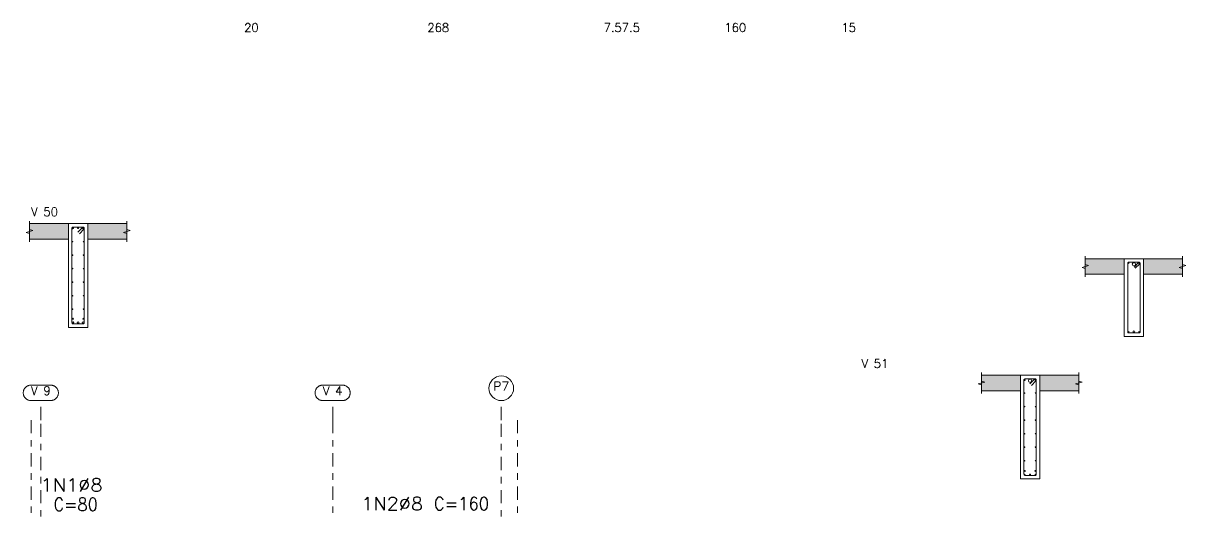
# Model space of a CAD drawing. Header units: millimetres. Extents: x 0 to 119, y 0 to 84.
# Drawn here: x 49.19 to 67.11, y 53.07 to 60.63 of the extents above; entities that cross this region are included whole.
import ezdxf
from ezdxf.enums import TextEntityAlignment as Align

# ---------------------------------------------------------------- set-up
doc = ezdxf.new("R2010")
doc.units = ezdxf.units.MM
doc.linetypes.add('CYPE_RAYAPUNTO', pattern=[0.4125, 0.2025, -0.105, 0, -0.105])
for name, color, linetype, lineweight in [('ARM_LONGITUDINAL_Ø10', 103, 'Continuous', 9), ('ARM_LONGITUDINAL_Ø12_5', 51, 'Continuous', 9), ('ARM_LONGITUDINAL_Ø25', 20, 'Continuous', 9), ('ARM_LONGITUDINAL_Ø5', 151, 'Continuous', 9), ('ARM_LONGITUDINAL_Ø6_3', 32, 'Continuous', 9), ('ARM_LONGITUDINAL_Ø8', 32, 'Continuous', 9), ('ARM_TRANSVERSAL_Ø5', 151, 'Continuous', 9), ('ELE_COT_COT_LIN_APOIOS', 2, 'CYPE_RAYAPUNTO', 0), ('ELE_COT_TEXTOS_ESTRIBOS', 122, 'Continuous', 0), ('ELE_REF_COT_LIN_AUX_COTA', 2, 'CYPE_RAYAPUNTO', 9), ('ELE_REF_NOME_PORTICO', 3, 'Continuous', 9), ('ELE_REF_REF_REFERENCIA', 3, 'Continuous', 9), ('ELE_REF_TEXTO_REF_REFERENCIA', 3, 'Continuous', 9), ('POR_ARM_LONG_ARM_TEXTOS', 3, 'Continuous', 9), ('POR_ARM_LONG_TXT_COMP', 3, 'Continuous', 9), ('SEC_CONT_LAJES_CORTE', 8, 'Continuous', 9), ('SEC_CONT_VIG_CONCRETO_CORTE', 2, 'Continuous', 9)]:
    doc.layers.add(name, color=color, linetype=linetype, lineweight=lineweight)
doc.styles.add('CYPETXT', font='', dxfattribs={"height": 0.2})
doc.styles.get('CYPETXT').set_extended_font_data('romans')

msp = doc.modelspace()

# ---------------------------------------------------------------- hatches: boundary and pattern name
at = {"layer": 'SEC_CONT_LAJES_CORTE', "true_color": 0xdad7d3}
for points in [[(49.285, 57.54), (49.885, 57.54), (49.885, 57.3), (49.285, 57.3)], [(50.785, 57.54), (50.185, 57.54), (50.185, 57.3), (50.785, 57.3)], [(65.565, 56.999), (66.165, 56.999), (66.165, 56.759), (65.565, 56.759)], [(67.065, 56.999), (66.465, 56.999), (66.465, 56.759), (67.065, 56.759)], [(63.965, 55.202), (64.565, 55.202), (64.565, 54.962), (63.965, 54.962)], [(65.465, 55.202), (64.865, 55.202), (64.865, 54.962), (65.465, 54.962)]]:
    msp.add_hatch(color=254, dxfattribs=at).paths.add_polyline_path(points, flags=0)

# ---------------------------------------------------------------- linework, layer by layer
at = {"layer": 'ARM_LONGITUDINAL_Ø10'}
for centre in [(49.955, 57.47), (50.115, 57.47)]:
    msp.add_circle(centre, 0.01, dxfattribs=at)
at = {"layer": 'ARM_LONGITUDINAL_Ø12_5'}
for centre in [(49.957, 56.013), (50.035, 56.013), (50.112, 56.013), (66.315, 55.872)]:
    msp.add_circle(centre, 0.0125, dxfattribs=at)
at = {"layer": 'ARM_LONGITUDINAL_Ø25'}
for centre in [(66.315, 56.914), (64.715, 55.117)]:
    msp.add_circle(centre, 0.025, dxfattribs=at)
at = {"layer": 'ARM_LONGITUDINAL_Ø5'}
for centre in [(49.95, 57.262), (50.12, 57.262), (49.95, 57.054), (50.12, 57.054), (49.95, 56.846), (50.12, 56.846), (49.95, 56.637), (50.12, 56.637), (49.95, 56.429), (50.12, 56.429), (49.95, 56.221), (50.12, 56.221), (64.631, 55.124), (64.798, 55.124), (64.63, 54.927), (64.8, 54.927), (64.63, 54.718), (64.8, 54.718), (64.63, 54.509), (64.8, 54.509), (64.63, 54.3), (64.8, 54.3), (64.63, 54.092), (64.8, 54.092), (64.63, 53.883), (64.8, 53.883)]:
    msp.add_circle(centre, 0.005, dxfattribs=at)
at = {"layer": 'ARM_LONGITUDINAL_Ø6_3'}
for centre in [(66.231, 56.933), (66.398, 56.933), (64.631, 55.135), (64.798, 55.135), (64.631, 53.668), (64.798, 53.668)]:
    msp.add_circle(centre, 0.0063, dxfattribs=at)
at = {"layer": 'ARM_LONGITUDINAL_Ø8'}
for centre in [(50.035, 57.472), (49.953, 56.073), (50.117, 56.073), (66.233, 55.867), (66.397, 55.867), (64.633, 53.726), (64.715, 53.67), (64.797, 53.726)]:
    msp.add_circle(centre, 0.008, dxfattribs=at)
at = {"layer": 'ARM_TRANSVERSAL_Ø5'}
for points in [[(50.054, 57.385), (50.124, 57.455), (50.127, 57.458), (50.128, 57.461), (50.129, 57.464), (50.13, 57.468), (50.129, 57.471), (50.128, 57.474), (50.127, 57.477), (50.124, 57.48), (50.122, 57.482), (50.119, 57.484), (50.116, 57.485), (50.112, 57.485), (49.957, 57.485), (49.95, 57.484), (49.945, 57.48), (49.941, 57.474), (49.94, 57.468), (49.94, 56.013), (49.941, 56.006), (49.945, 56), (49.95, 55.997), (49.957, 55.995), (50.112, 55.995), (50.119, 55.997), (50.124, 56), (50.128, 56.006), (50.13, 56.013), (50.13, 57.468), (50.129, 57.471), (50.128, 57.474), (50.127, 57.477), (50.124, 57.48), (50.122, 57.482), (50.119, 57.484), (50.116, 57.485), (50.112, 57.485), (50.109, 57.485), (50.105, 57.484), (50.102, 57.482), (50.1, 57.48), (50.029, 57.409)], [(66.335, 56.851), (66.406, 56.922), (66.408, 56.924), (66.409, 56.926), (66.41, 56.929), (66.41, 56.931), (66.41, 56.934), (66.409, 56.936), (66.408, 56.938), (66.406, 56.94), (66.404, 56.942), (66.402, 56.943), (66.399, 56.944), (66.397, 56.944), (66.233, 56.944), (66.228, 56.943), (66.224, 56.94), (66.221, 56.936), (66.22, 56.931), (66.22, 55.867), (66.221, 55.862), (66.224, 55.858), (66.228, 55.855), (66.233, 55.854), (66.397, 55.854), (66.402, 55.855), (66.406, 55.858), (66.409, 55.862), (66.41, 55.867), (66.41, 56.931), (66.41, 56.934), (66.409, 56.936), (66.408, 56.938), (66.406, 56.94), (66.404, 56.942), (66.402, 56.943), (66.399, 56.944), (66.397, 56.944), (66.394, 56.944), (66.392, 56.943), (66.39, 56.942), (66.388, 56.94), (66.317, 56.87)], [(64.734, 55.046), (64.805, 55.117), (64.807, 55.12), (64.808, 55.123), (64.809, 55.126), (64.81, 55.129), (64.809, 55.133), (64.808, 55.136), (64.807, 55.139), (64.805, 55.142), (64.802, 55.144), (64.799, 55.145), (64.796, 55.146), (64.792, 55.147), (64.637, 55.147), (64.631, 55.145), (64.625, 55.142), (64.621, 55.136), (64.62, 55.129), (64.62, 53.674), (64.621, 53.668), (64.625, 53.662), (64.631, 53.658), (64.637, 53.657), (64.792, 53.657), (64.799, 53.658), (64.805, 53.662), (64.808, 53.668), (64.81, 53.674), (64.81, 55.129), (64.809, 55.133), (64.808, 55.136), (64.807, 55.139), (64.805, 55.142), (64.802, 55.144), (64.799, 55.145), (64.796, 55.146), (64.792, 55.147), (64.789, 55.146), (64.786, 55.145), (64.783, 55.144), (64.78, 55.142), (64.709, 55.071)]]:
    msp.add_lwpolyline(points, dxfattribs=at)
at = {"layer": 'ELE_COT_COT_LIN_APOIOS'}
for p, q in [((49.31, 54.51), (49.31, 43.807)), ((53.96, 54.51), (53.96, 43.807)), ((56.81, 54.51), (56.81, 43.807))]:
    msp.add_line(p, q, dxfattribs=at)
at = {"layer": 'ELE_REF_COT_LIN_AUX_COTA'}
for p, q in [((49.46, 54.51), (49.46, 54.81)), ((53.96, 54.51), (53.96, 54.81)), ((56.56, 54.51), (56.56, 54.81)), ((49.46, 48.614), (49.46, 54.51)), ((56.56, 48.614), (56.56, 54.51))]:
    msp.add_line(p, q, dxfattribs=at)
at = {"layer": 'ELE_REF_REF_REFERENCIA'}
for points in [[(49.611, 55.05), (49.619, 55.05), (49.627, 55.049), (49.635, 55.048), (49.642, 55.046), (49.65, 55.044), (49.657, 55.041), (49.665, 55.038), (49.672, 55.034), (49.679, 55.029), (49.685, 55.025), (49.691, 55.019), (49.697, 55.014), (49.702, 55.008), (49.707, 55.002), (49.712, 54.995), (49.716, 54.988), (49.719, 54.981), (49.723, 54.974), (49.725, 54.966), (49.727, 54.958), (49.729, 54.95), (49.73, 54.942), (49.731, 54.934), (49.731, 54.926), (49.73, 54.918), (49.729, 54.91), (49.727, 54.903), (49.725, 54.895), (49.723, 54.887), (49.719, 54.88), (49.716, 54.873), (49.712, 54.866), (49.707, 54.859), (49.702, 54.853), (49.697, 54.847), (49.691, 54.841), (49.685, 54.836), (49.679, 54.832), (49.672, 54.827), (49.665, 54.823), (49.657, 54.82), (49.65, 54.817), (49.642, 54.815), (49.635, 54.813), (49.627, 54.812), (49.619, 54.811), (49.611, 54.81), (49.309, 54.81), (49.301, 54.811), (49.293, 54.812), (49.285, 54.813), (49.277, 54.815), (49.269, 54.817), (49.262, 54.82), (49.254, 54.823), (49.247, 54.827), (49.241, 54.832), (49.234, 54.836), (49.228, 54.841), (49.222, 54.847), (49.217, 54.853), (49.212, 54.859), (49.207, 54.866), (49.203, 54.873), (49.2, 54.88), (49.197, 54.887), (49.194, 54.895), (49.192, 54.903), (49.19, 54.91), (49.189, 54.918), (49.189, 54.926), (49.189, 54.934), (49.189, 54.942), (49.19, 54.95), (49.192, 54.958), (49.194, 54.966), (49.197, 54.974), (49.2, 54.981), (49.203, 54.988), (49.207, 54.995), (49.212, 55.002), (49.217, 55.008), (49.222, 55.014), (49.228, 55.019), (49.234, 55.025), (49.241, 55.029), (49.247, 55.034), (49.254, 55.038), (49.262, 55.041), (49.269, 55.044), (49.277, 55.046), (49.285, 55.048), (49.293, 55.049), (49.301, 55.05), (49.309, 55.05), (49.611, 55.05)], [(54.111, 55.05), (54.119, 55.05), (54.127, 55.049), (54.135, 55.048), (54.142, 55.046), (54.15, 55.044), (54.157, 55.041), (54.165, 55.038), (54.172, 55.034), (54.179, 55.029), (54.185, 55.025), (54.191, 55.019), (54.197, 55.014), (54.202, 55.008), (54.207, 55.002), (54.212, 54.995), (54.216, 54.988), (54.219, 54.981), (54.223, 54.974), (54.225, 54.966), (54.227, 54.958), (54.229, 54.95), (54.23, 54.942), (54.231, 54.934), (54.231, 54.926), (54.23, 54.918), (54.229, 54.91), (54.227, 54.903), (54.225, 54.895), (54.223, 54.887), (54.219, 54.88), (54.216, 54.873), (54.212, 54.866), (54.207, 54.859), (54.202, 54.853), (54.197, 54.847), (54.191, 54.841), (54.185, 54.836), (54.179, 54.832), (54.172, 54.827), (54.165, 54.823), (54.157, 54.82), (54.15, 54.817), (54.142, 54.815), (54.135, 54.813), (54.127, 54.812), (54.119, 54.811), (54.111, 54.81), (53.809, 54.81), (53.801, 54.811), (53.793, 54.812), (53.785, 54.813), (53.777, 54.815), (53.769, 54.817), (53.762, 54.82), (53.754, 54.823), (53.747, 54.827), (53.741, 54.832), (53.734, 54.836), (53.728, 54.841), (53.722, 54.847), (53.717, 54.853), (53.712, 54.859), (53.707, 54.866), (53.703, 54.873), (53.7, 54.88), (53.697, 54.887), (53.694, 54.895), (53.692, 54.903), (53.69, 54.91), (53.689, 54.918), (53.689, 54.926), (53.689, 54.934), (53.689, 54.942), (53.69, 54.95), (53.692, 54.958), (53.694, 54.966), (53.697, 54.974), (53.7, 54.981), (53.703, 54.988), (53.707, 54.995), (53.712, 55.002), (53.717, 55.008), (53.722, 55.014), (53.728, 55.019), (53.734, 55.025), (53.741, 55.029), (53.747, 55.034), (53.754, 55.038), (53.762, 55.041), (53.769, 55.044), (53.777, 55.046), (53.785, 55.048), (53.793, 55.049), (53.801, 55.05), (53.809, 55.05), (54.111, 55.05)]]:
    msp.add_lwpolyline(points, close=True, dxfattribs=at)
msp.add_circle((56.56, 55.001), 0.19, dxfattribs=at)
at = {"layer": 'SEC_CONT_LAJES_CORTE'}
for points in [[(49.285, 57.58), (49.285, 57.45), (49.335, 57.435), (49.235, 57.405), (49.285, 57.39), (49.285, 57.26)], [(50.785, 57.58), (50.785, 57.45), (50.835, 57.435), (50.735, 57.405), (50.785, 57.39), (50.785, 57.26)], [(49.285, 57.54), (49.885, 57.54), (49.885, 57.3), (49.285, 57.3)], [(50.785, 57.54), (50.185, 57.54), (50.185, 57.3), (50.785, 57.3)], [(65.565, 57.039), (65.565, 56.909), (65.615, 56.894), (65.515, 56.864), (65.565, 56.849), (65.565, 56.719)], [(67.065, 57.039), (67.065, 56.909), (67.115, 56.894), (67.015, 56.864), (67.065, 56.849), (67.065, 56.719)], [(65.565, 56.999), (66.165, 56.999), (66.165, 56.759), (65.565, 56.759)], [(67.065, 56.999), (66.465, 56.999), (66.465, 56.759), (67.065, 56.759)], [(63.965, 55.242), (63.965, 55.112), (64.015, 55.097), (63.915, 55.067), (63.965, 55.052), (63.965, 54.922)], [(65.465, 55.242), (65.465, 55.112), (65.515, 55.097), (65.415, 55.067), (65.465, 55.052), (65.465, 54.922)], [(63.965, 55.202), (64.565, 55.202), (64.565, 54.962), (63.965, 54.962)], [(65.465, 55.202), (64.865, 55.202), (64.865, 54.962), (65.465, 54.962)]]:
    msp.add_lwpolyline(points, dxfattribs=at)
at = {"layer": 'SEC_CONT_LAJES_CORTE', "color": 254, "true_color": 0xdad7d3}
for points in [[(49.285, 57.54), (49.885, 57.54), (49.885, 57.3), (49.285, 57.3)], [(50.785, 57.54), (50.185, 57.54), (50.185, 57.3), (50.785, 57.3)], [(65.565, 56.999), (66.165, 56.999), (66.165, 56.759), (65.565, 56.759)], [(67.065, 56.999), (66.465, 56.999), (66.465, 56.759), (67.065, 56.759)], [(63.965, 55.202), (64.565, 55.202), (64.565, 54.962), (63.965, 54.962)], [(65.465, 55.202), (64.865, 55.202), (64.865, 54.962), (65.465, 54.962)]]:
    msp.add_lwpolyline(points, close=True, dxfattribs=at)
at = {"layer": 'SEC_CONT_VIG_CONCRETO_CORTE'}
for points in [[(50.185, 57.54), (49.885, 57.54), (49.885, 55.94), (50.185, 55.94), (50.185, 57.54)], [(66.465, 56.999), (66.165, 56.999), (66.165, 55.799), (66.465, 55.799), (66.465, 56.999)], [(64.865, 55.202), (64.565, 55.202), (64.565, 53.602), (64.865, 53.602), (64.865, 55.202)]]:
    msp.add_lwpolyline(points, close=True, dxfattribs=at)

# ---------------------------------------------------------------- texts
at = {"layer": 'ELE_COT_TEXTOS_ESTRIBOS', "style": 'CYPETXT'}
for s, width, p, p2 in [('20', 0.872274, (52.596, 60.497), (52.82, 60.497)), ('268', 0.872274, (55.42, 60.497), (55.756, 60.497)), ('7.5', 0.868127, (58.138, 60.497), (58.418, 60.497)), ('7.5', 0.868127, (58.418, 60.497), (58.698, 60.497)), ('160', 0.872274, (60, 60.497), (60.336, 60.497)), ('15', 0.872274, (61.806, 60.497), (62.03, 60.497))]:
    msp.add_text(s, height=0.1333, dxfattribs=dict(at, width=width)).set_placement(p, p2, align=Align.FIT)
at = {"layer": 'ELE_REF_NOME_PORTICO', "style": 'CYPETXT', "width": 0.816032}
for s, p, p2 in [('V 50', (49.31, 57.655), (49.724, 57.655)), ('V 51', (62.115, 55.316), (62.529, 55.316))]:
    msp.add_text(s, height=0.1333, dxfattribs=at).set_placement(p, p2, align=Align.FIT)
at = {"layer": 'ELE_REF_TEXTO_REF_REFERENCIA', "style": 'CYPETXT'}
for s, width, p, p2 in [('P7', 0.935124, (56.437, 54.967), (56.683, 54.967)), ('V 9', 0.796974, (49.309, 54.897), (49.611, 54.897)), ('V 4', 0.796974, (53.809, 54.897), (54.111, 54.897))]:
    msp.add_text(s, height=0.1333, dxfattribs=dict(at, width=width)).set_placement(p, p2, align=Align.FIT)
at = {"layer": 'POR_ARM_LONG_ARM_TEXTOS', "style": 'CYPETXT', "width": 0.953428}
for s, p, p2 in [('1N1%%c8', (49.457, 53.41), (50.411, 53.41)), ('1N2%%c8', (54.4, 53.121), (55.354, 53.121))]:
    msp.add_text(s, height=0.2, dxfattribs=at).set_placement(p, p2, align=Align.FIT)
at = {"layer": 'POR_ARM_LONG_TXT_COMP', "style": 'CYPETXT'}
for s, width, p, p2 in [(' C=80', 0.752788, (49.529, 53.11), (50.339, 53.11)), (' C=160', 0.770929, (55.394, 53.121), (56.372, 53.121))]:
    msp.add_text(s, height=0.2, dxfattribs=dict(at, width=width)).set_placement(p, p2, align=Align.FIT)

doc.saveas('drawing.dxf')
